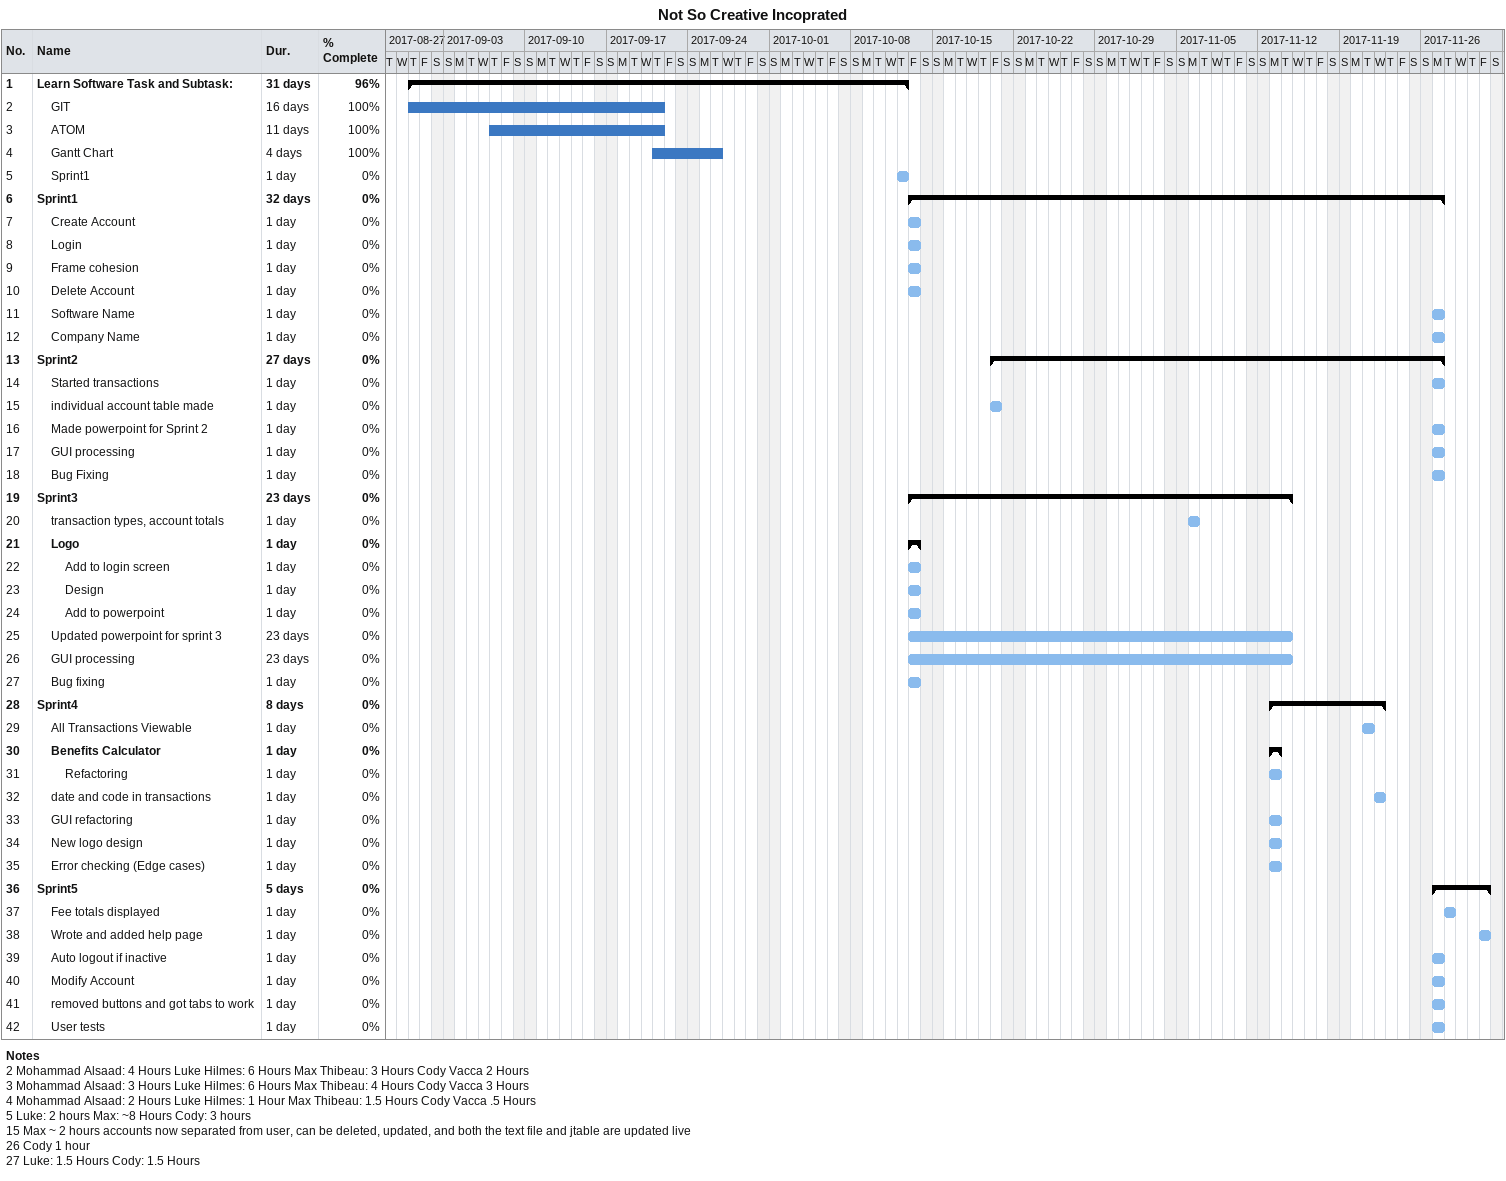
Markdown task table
Not So Creative Incoprated

| ID | Level | Task | Duration | Start | Finish | % complete |
|---|---|---|---|---|---|---|
| 1 | 1 | **Learn Software Task and Subtask:** | 31d | 2017-08-31 | 2017-10-12 | 96 |
| 2 | 2 | GIT | 16d | 2017-08-31 | 2017-09-21 | 100 |
| 3 | 2 | ATOM | 11d | 2017-09-07 | 2017-09-21 | 100 |
| 4 | 2 | Gantt Chart | 4d | 2017-09-21 | 2017-09-26 | 100 |
| 5 | 2 | Sprint1 | 1d | 2017-10-12 | 2017-10-12 | 0 |
| 6 | 1 | **Sprint1** | 32d | 2017-10-13 | 2017-11-27 | 0 |
| 7 | 2 | Create Account | 1d | 2017-10-13 | 2017-10-13 | 0 |
| 8 | 2 | Login | 1d | 2017-10-13 | 2017-10-13 | 0 |
| 9 | 2 | Frame cohesion | 1d | 2017-10-13 | 2017-10-13 | 0 |
| 10 | 2 | Delete Account | 1d | 2017-10-13 | 2017-10-13 | 0 |
| 11 | 2 | Software Name | 1d | 2017-11-27 | 2017-11-27 | 0 |
| 12 | 2 | Company Name | 1d | 2017-11-27 | 2017-11-27 | 0 |
| 13 | 1 | **Sprint2** | 27d | 2017-10-20 | 2017-11-27 | 0 |
| 14 | 2 | Started transactions | 1d | 2017-11-27 | 2017-11-27 | 0 |
| 15 | 2 | individual account table made | 1d | 2017-10-20 | 2017-10-20 | 0 |
| 16 | 2 | Made powerpoint for Sprint 2 | 1d | 2017-11-27 | 2017-11-27 | 0 |
| 17 | 2 | GUI processing | 1d | 2017-11-27 | 2017-11-27 | 0 |
| 18 | 2 | Bug Fixing | 1d | 2017-11-27 | 2017-11-27 | 0 |
| 19 | 1 | **Sprint3** | 23d | 2017-10-13 | 2017-11-14 | 0 |
| 20 | 2 | transaction types, account totals | 1d | 2017-11-06 | 2017-11-06 | 0 |
| 21 | 2 | **Logo** | 1d | 2017-10-13 | 2017-10-13 | 0 |
| 22 | 3 | Add to login screen | 1d | 2017-10-13 | 2017-10-13 | 0 |
| 23 | 3 | Design | 1d | 2017-10-13 | 2017-10-13 | 0 |
| 24 | 3 | Add to powerpoint | 1d | 2017-10-13 | 2017-10-13 | 0 |
| 25 | 2 | Updated powerpoint for sprint 3 | 23d | 2017-10-13 | 2017-11-14 | 0 |
| 26 | 2 | GUI processing | 23d | 2017-10-13 | 2017-11-14 | 0 |
| 27 | 2 | Bug fixing | 1d | 2017-10-13 | 2017-10-13 | 0 |
| 28 | 1 | **Sprint4** | 8d | 2017-11-13 | 2017-11-22 | 0 |
| 29 | 2 | All Transactions Viewable | 1d | 2017-11-21 | 2017-11-21 | 0 |
| 30 | 2 | **Benefits Calculator** | 1d | 2017-11-13 | 2017-11-13 | 0 |
| 31 | 3 | Refactoring | 1d | 2017-11-13 | 2017-11-13 | 0 |
| 32 | 2 | date and code in transactions | 1d | 2017-11-22 | 2017-11-22 | 0 |
| 33 | 2 | GUI refactoring | 1d | 2017-11-13 | 2017-11-13 | 0 |
| 34 | 2 | New logo design | 1d | 2017-11-13 | 2017-11-13 | 0 |
| 35 | 2 | Error checking (Edge cases) | 1d | 2017-11-13 | 2017-11-13 | 0 |
| 36 | 1 | **Sprint5** | 5d | 2017-11-27 | 2017-12-01 | 0 |
| 37 | 2 | Fee totals displayed | 1d | 2017-11-28 | 2017-11-28 | 0 |
| 38 | 2 | Wrote and added help page | 1d | 2017-12-01 | 2017-12-01 | 0 |
| 39 | 2 | Auto logout if inactive | 1d | 2017-11-27 | 2017-11-27 | 0 |
| 40 | 2 | Modify Account | 1d | 2017-11-27 | 2017-11-27 | 0 |
| 41 | 2 | removed buttons and got tabs to work | 1d | 2017-11-27 | 2017-11-27 | 0 |
| 42 | 2 | User tests | 1d | 2017-11-27 | 2017-11-27 | 0 |

Notes
- 2: Mohammad Alsaad: 4 Hours Luke Hilmes: 6 Hours Max Thibeau: 3 Hours Cody Vacca 2 Hours
- 3: Mohammad Alsaad: 3 Hours Luke Hilmes: 6 Hours Max Thibeau: 4 Hours Cody Vacca 3 Hours
- 4: Mohammad Alsaad: 2 Hours Luke Hilmes: 1 Hour Max Thibeau: 1.5 Hours Cody Vacca .5 Hours
- 5: Luke: 2 hours Max: ~8 Hours Cody: 3 hours
- 15: Max ~ 2 hours accounts now separated from user, can be deleted, updated, and both the text file and jtable are updated live
- 26: Cody 1 hour
- 27: Luke: 1.5 Hours Cody: 1.5 Hours
